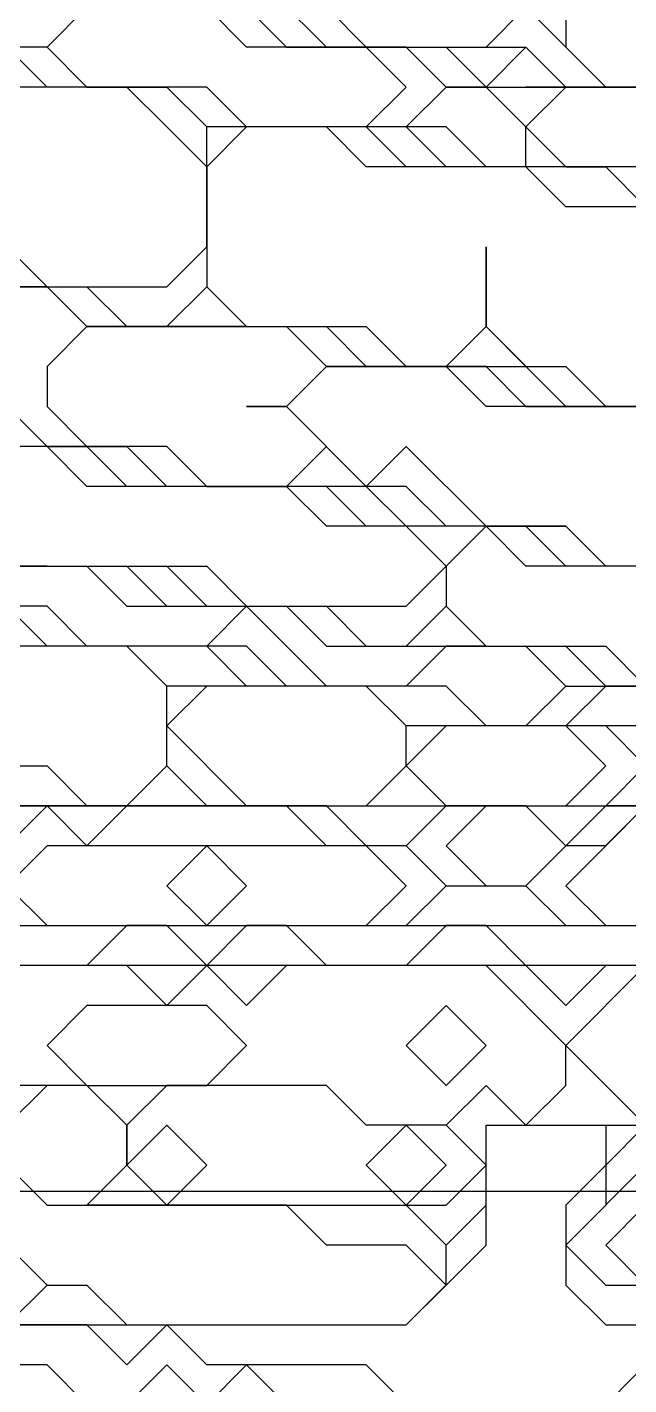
# Model space of a CAD drawing. Extents: x 46 to 224, y 52 to 151.
# Drawn here: x 138.21 to 147.18, y 77.11 to 97.35 of the extents above; entities that cross this region are included whole.
import ezdxf

# ---------------------------------------------------------------- set-up
doc = ezdxf.new("R2010")
doc.units = 0
doc.layers.add('OUTLINE', color=1, linetype='CONTINUOUS')

msp = doc.modelspace()

# ---------------------------------------------------------------- linework, layer by layer
for p, q in [((141.4818, 98.2421), (142.6722, 97.0516)), ((146.2437, 98.2421), (146.2437, 97.0516)), ((139.1008, 97.6468), (138.5056, 97.0516)), ((139.1008, 97.6468), (138.5056, 97.0516)), ((141.4818, 97.0516), (140.8865, 97.6468)), ((141.4818, 97.0516), (140.8865, 97.6468)), ((141.4818, 97.0516), (140.8865, 97.6468)), ((141.4818, 97.6468), (142.077, 97.0516)), ((141.4818, 97.6468), (142.077, 97.0516)), ((141.4818, 97.6468), (142.077, 97.0516)), ((141.4818, 97.6468), (142.077, 97.0516)), ((141.4818, 97.6468), (142.077, 97.0516)), ((142.6722, 97.6468), (143.2675, 97.0516)), ((145.0532, 97.0516), (145.6484, 97.6468)), ((145.0532, 97.0516), (145.6484, 97.6468)), ((145.6484, 97.6468), (146.8389, 96.4564)), ((138.5056, 97.0516), (136.7198, 97.0516)), ((138.5056, 97.0516), (136.7198, 97.0516)), ((138.5056, 96.4564), (137.9103, 97.0516)), ((138.5056, 96.4564), (137.9103, 97.0516)), ((138.5056, 97.0516), (139.1008, 96.4564)), ((139.1008, 96.4564), (138.5056, 97.0516)), ((138.5056, 97.0516), (139.1008, 96.4564)), ((139.1008, 96.4564), (138.5056, 97.0516)), ((143.8627, 97.0516), (141.4818, 97.0516)), ((142.077, 97.0516), (141.4818, 97.0516)), ((142.077, 97.0516), (141.4818, 97.0516)), ((142.077, 97.0516), (144.4579, 97.0516)), ((142.077, 97.0516), (143.8627, 97.0516)), ((142.077, 97.0516), (143.8627, 97.0516)), ((143.2675, 97.0516), (142.077, 97.0516)), ((142.077, 97.0516), (145.6484, 97.0516)), ((142.077, 97.0516), (143.8627, 97.0516)), ((143.2675, 97.0516), (142.077, 97.0516)), ((142.6722, 97.0516), (145.0532, 97.0516)), ((143.8627, 96.4564), (143.2675, 97.0516)), ((143.2675, 97.0516), (145.0532, 97.0516)), ((143.8627, 96.4564), (143.2675, 97.0516)), ((143.8627, 97.0516), (144.4579, 96.4564)), ((143.8627, 97.0516), (144.4579, 96.4564)), ((144.4579, 97.0516), (145.0532, 96.4564)), ((145.0532, 96.4564), (145.6484, 97.0516)), ((145.6484, 97.0516), (146.2437, 96.4564)), ((145.6484, 97.0516), (146.2437, 96.4564)), ((146.2437, 97.0516), (146.8389, 96.4564)), ((139.696, 96.4564), (137.3151, 96.4564)), ((138.5056, 96.4564), (137.9103, 96.4564)), ((139.1008, 96.4564), (138.5056, 96.4564)), ((139.1008, 96.4564), (138.5056, 96.4564)), ((140.2913, 96.4564), (138.5056, 96.4564)), ((140.8865, 96.4564), (139.1008, 96.4564)), ((139.1008, 96.4564), (140.2913, 96.4564)), ((140.2913, 96.4564), (139.1008, 96.4564)), ((140.2913, 96.4564), (139.1008, 96.4564)), ((139.1008, 96.4564), (140.2913, 96.4564)), ((140.2913, 96.4564), (139.1008, 96.4564)), ((140.2913, 95.8611), (139.696, 96.4564)), ((140.8865, 95.8611), (140.2913, 96.4564)), ((140.8865, 95.8611), (140.2913, 96.4564)), ((141.4818, 95.8611), (140.8865, 96.4564)), ((143.2675, 95.8611), (143.8627, 96.4564)), ((143.2675, 95.8611), (143.8627, 96.4564)), ((144.4579, 96.4564), (143.8627, 95.8611)), ((144.4579, 96.4564), (143.8627, 95.8611)), ((144.4579, 96.4564), (147.4341, 96.4564)), ((145.0532, 96.4564), (144.4579, 96.4564)), ((144.4579, 96.4564), (147.4341, 96.4564)), ((145.0532, 96.4564), (144.4579, 96.4564)), ((145.6484, 95.8611), (145.0532, 96.4564)), ((145.6484, 95.8611), (145.0532, 96.4564)), ((145.6484, 96.4564), (146.8389, 96.4564)), ((146.2437, 96.4564), (145.6484, 96.4564)), ((146.2437, 96.4564), (145.6484, 95.8611)), ((146.2437, 96.4564), (145.6484, 95.8611)), ((146.2437, 96.4564), (147.4341, 96.4564)), ((146.8389, 96.4564), (146.2437, 96.4564)), ((147.4341, 96.4564), (146.2437, 96.4564)), ((146.2437, 96.4564), (148.0294, 96.4564)), ((147.4341, 96.4564), (146.2437, 96.4564)), ((146.8389, 96.4564), (148.0294, 96.4564)), ((146.8389, 96.4564), (148.6246, 96.4564)), ((140.8865, 95.2659), (140.2913, 95.8611)), ((143.8627, 95.8611), (140.8865, 95.8611)), ((140.8865, 94.0754), (140.8865, 95.8611)), ((141.4818, 95.8611), (140.8865, 95.2659)), ((141.4818, 95.8611), (140.8865, 95.2659)), ((144.4579, 95.8611), (141.4818, 95.8611)), ((143.2675, 95.8611), (141.4818, 95.8611)), ((142.6722, 95.8611), (141.4818, 95.8611)), ((143.2675, 95.2659), (142.6722, 95.8611)), ((143.8627, 95.8611), (143.2675, 95.8611)), ((143.8627, 95.2659), (143.2675, 95.8611)), ((143.8627, 95.8611), (143.2675, 95.8611)), ((144.4579, 95.2659), (143.8627, 95.8611)), ((145.0532, 95.2659), (144.4579, 95.8611)), ((145.6484, 95.8611), (146.2437, 95.2659)), ((145.6484, 95.2659), (145.6484, 95.8611)), ((145.6484, 95.8611), (146.2437, 95.2659)), ((145.6484, 95.2659), (145.6484, 95.8611)), ((140.8865, 95.2659), (140.8865, 93.4802)), ((140.8865, 94.0754), (140.8865, 95.2659)), ((140.8865, 95.2659), (140.8865, 93.4802)), ((143.8627, 95.2659), (143.2675, 95.2659)), ((144.4579, 95.2659), (143.8627, 95.2659)), ((145.6484, 95.2659), (143.8627, 95.2659)), ((146.8389, 95.2659), (144.4579, 95.2659)), ((146.8389, 95.2659), (144.4579, 95.2659)), ((147.4341, 95.2659), (145.0532, 95.2659)), ((146.8389, 95.2659), (145.6484, 95.2659)), ((146.2437, 94.6707), (145.6484, 95.2659)), ((146.8389, 95.2659), (145.6484, 95.2659)), ((146.2437, 95.2659), (146.8389, 95.2659)), ((146.2437, 95.2659), (146.8389, 95.2659)), ((147.4341, 94.6707), (146.8389, 95.2659)), ((147.4341, 94.6707), (146.8389, 95.2659)), ((148.6246, 94.6707), (146.2437, 94.6707)), ((137.9103, 94.0754), (138.5056, 93.4802)), ((140.2913, 93.4802), (140.8865, 94.0754)), ((140.2913, 93.4802), (140.8865, 94.0754)), ((145.0532, 92.8849), (145.0532, 94.0754)), ((145.0532, 94.0754), (145.0532, 92.8849)), ((145.0532, 92.8849), (145.0532, 94.0754)), ((145.0532, 94.0754), (145.0532, 92.8849)), ((136.7198, 93.4802), (139.1008, 93.4802)), ((136.7198, 93.4802), (138.5056, 93.4802)), ((136.7198, 93.4802), (138.5056, 93.4802)), ((136.7198, 93.4802), (138.5056, 93.4802)), ((138.5056, 93.4802), (137.3151, 93.4802)), ((137.3151, 93.4802), (139.1008, 93.4802)), ((137.9103, 93.4802), (140.2913, 93.4802)), ((138.5056, 93.4802), (139.1008, 92.8849)), ((138.5056, 93.4802), (140.2913, 93.4802)), ((138.5056, 93.4802), (139.1008, 92.8849)), ((139.1008, 93.4802), (139.696, 92.8849)), ((139.1008, 93.4802), (139.696, 92.8849)), ((140.2913, 92.8849), (140.8865, 93.4802)), ((140.8865, 93.4802), (141.4818, 92.8849)), ((140.8865, 93.4802), (141.4818, 92.8849)), ((140.8865, 93.4802), (141.4818, 92.8849)), ((139.1008, 92.8849), (138.5056, 92.2897)), ((139.1008, 92.8849), (138.5056, 92.2897)), ((139.1008, 92.8849), (141.4818, 92.8849)), ((141.4818, 92.8849), (139.1008, 92.8849)), ((139.1008, 92.8849), (141.4818, 92.8849)), ((141.4818, 92.8849), (139.1008, 92.8849)), ((139.696, 92.8849), (142.077, 92.8849)), ((139.696, 92.8849), (141.4818, 92.8849)), ((140.2913, 92.8849), (139.696, 92.8849)), ((139.696, 92.8849), (140.2913, 92.8849)), ((141.4818, 92.8849), (140.2913, 92.8849)), ((141.4818, 92.8849), (142.6722, 92.8849)), ((141.4818, 92.8849), (143.2675, 92.8849)), ((141.4818, 92.8849), (143.2675, 92.8849)), ((142.077, 92.8849), (142.6722, 92.2897)), ((142.6722, 92.8849), (143.2675, 92.2897)), ((143.2675, 92.8849), (143.8627, 92.2897)), ((143.2675, 92.8849), (143.8627, 92.2897)), ((144.4579, 92.2897), (145.0532, 92.8849)), ((144.4579, 92.2897), (145.0532, 92.8849)), ((144.4579, 92.2897), (145.0532, 92.8849)), ((145.0532, 92.8849), (146.2437, 91.6945)), ((145.0532, 92.8849), (145.6484, 92.2897)), ((145.0532, 92.8849), (145.6484, 92.2897)), ((138.5056, 92.2897), (138.5056, 91.6945)), ((138.5056, 92.2897), (138.5056, 91.6945)), ((142.6722, 92.2897), (142.077, 91.6945)), ((142.077, 91.6945), (142.6722, 92.2897)), ((142.6722, 92.2897), (142.077, 91.6945)), ((142.077, 91.6945), (142.6722, 92.2897)), ((142.6722, 92.2897), (145.6484, 92.2897)), ((142.6722, 92.2897), (145.0532, 92.2897)), ((143.2675, 92.2897), (142.6722, 92.2897)), ((144.4579, 92.2897), (142.6722, 92.2897)), ((142.6722, 92.2897), (145.0532, 92.2897)), ((144.4579, 92.2897), (142.6722, 92.2897)), ((142.6722, 92.2897), (145.0532, 92.2897)), ((145.0532, 92.2897), (143.2675, 92.2897)), ((143.2675, 92.2897), (144.4579, 92.2897)), ((143.8627, 92.2897), (144.4579, 92.2897)), ((143.8627, 92.2897), (144.4579, 92.2897)), ((145.0532, 91.6945), (144.4579, 92.2897)), ((145.0532, 91.6945), (144.4579, 92.2897)), ((145.0532, 92.2897), (145.6484, 91.6945)), ((145.0532, 92.2897), (145.6484, 91.6945)), ((145.6484, 92.2897), (146.2437, 91.6945)), ((145.6484, 92.2897), (146.2437, 92.2897)), ((145.6484, 92.2897), (146.2437, 92.2897)), ((146.2437, 92.2897), (146.8389, 91.6945)), ((146.2437, 92.2897), (146.8389, 91.6945)), ((137.9103, 91.6945), (138.5056, 91.0992)), ((138.5056, 91.6945), (139.1008, 91.0992)), ((138.5056, 91.6945), (139.1008, 91.0992)), ((142.077, 91.6945), (141.4818, 91.6945)), ((141.4818, 91.6945), (142.077, 91.6945)), ((142.077, 91.6945), (141.4818, 91.6945)), ((141.4818, 91.6945), (142.077, 91.6945)), ((142.077, 91.6945), (143.2675, 90.504)), ((142.6722, 91.0992), (142.077, 91.6945)), ((142.077, 91.6945), (143.2675, 90.504)), ((142.6722, 91.0992), (142.077, 91.6945)), ((147.4341, 91.6945), (145.0532, 91.6945)), ((147.4341, 91.6945), (145.0532, 91.6945)), ((145.6484, 91.6945), (148.0294, 91.6945)), ((145.6484, 91.6945), (148.0294, 91.6945)), ((146.2437, 91.6945), (148.0294, 91.6945)), ((146.2437, 91.6945), (148.0294, 91.6945)), ((146.8389, 91.6945), (146.2437, 91.6945)), ((146.2437, 91.6945), (149.2198, 91.6945)), ((148.0294, 91.6945), (146.8389, 91.6945)), ((146.8389, 91.6945), (148.6246, 91.6945)), ((146.8389, 91.6945), (148.6246, 91.6945)), ((139.1008, 91.0992), (133.7437, 91.0992)), ((140.2913, 91.0992), (136.7198, 91.0992)), ((139.696, 91.0992), (136.7198, 91.0992)), ((139.696, 91.0992), (136.7198, 91.0992)), ((139.696, 91.0992), (136.7198, 91.0992)), ((139.1008, 91.0992), (137.3151, 91.0992)), ((138.5056, 91.0992), (137.9103, 91.0992)), ((138.5056, 91.0992), (139.1008, 91.0992)), ((139.1008, 90.504), (138.5056, 91.0992)), ((139.1008, 91.0992), (139.696, 91.0992)), ((139.696, 90.504), (139.1008, 91.0992)), ((139.1008, 91.0992), (139.696, 91.0992)), ((140.2913, 90.504), (139.696, 91.0992)), ((140.8865, 90.504), (140.2913, 91.0992)), ((142.077, 90.504), (142.6722, 91.0992)), ((142.077, 90.504), (142.6722, 91.0992)), ((143.2675, 90.504), (143.8627, 91.0992)), ((143.2675, 90.504), (143.8627, 91.0992)), ((143.8627, 91.0992), (145.0532, 89.9088)), ((143.8627, 91.0992), (145.0532, 89.9088)), ((139.696, 90.504), (139.1008, 90.504)), ((140.2913, 90.504), (139.696, 90.504)), ((142.077, 90.504), (139.696, 90.504)), ((140.8865, 90.504), (140.2913, 90.504)), ((142.6722, 90.504), (140.2913, 90.504)), ((141.4818, 90.504), (140.8865, 90.504)), ((143.8627, 90.504), (140.8865, 90.504)), ((140.8865, 90.504), (142.077, 90.504)), ((143.2675, 90.504), (140.8865, 90.504)), ((143.8627, 90.504), (140.8865, 90.504)), ((140.8865, 90.504), (142.077, 90.504)), ((143.8627, 90.504), (141.4818, 90.504)), ((142.6722, 89.9088), (142.077, 90.504)), ((143.2675, 89.9088), (142.6722, 90.504)), ((143.8627, 89.9088), (143.2675, 90.504)), ((144.4579, 89.9088), (143.8627, 90.504)), ((144.4579, 89.9088), (143.8627, 90.504)), ((144.4579, 89.9088), (143.8627, 90.504)), ((143.8627, 89.9088), (142.6722, 89.9088)), ((143.8627, 89.9088), (143.2675, 89.9088)), ((146.2437, 89.9088), (143.8627, 89.9088)), ((144.4579, 89.3135), (143.8627, 89.9088)), ((144.4579, 89.3135), (143.8627, 89.9088)), ((146.2437, 89.9088), (144.4579, 89.9088)), ((146.2437, 89.9088), (144.4579, 89.9088)), ((145.0532, 89.9088), (144.4579, 89.3135)), ((145.0532, 89.9088), (144.4579, 89.3135)), ((146.2437, 89.9088), (144.4579, 89.9088)), ((145.0532, 89.9088), (146.2437, 89.9088)), ((145.6484, 89.9088), (145.0532, 89.9088)), ((145.6484, 89.3135), (145.0532, 89.9088)), ((145.0532, 89.9088), (146.2437, 89.9088)), ((146.2437, 89.3135), (145.6484, 89.9088)), ((146.8389, 89.3135), (146.2437, 89.9088)), ((146.8389, 89.3135), (146.2437, 89.9088)), ((136.7198, 89.3135), (138.5056, 89.3135)), ((137.3151, 89.3135), (139.696, 89.3135)), ((138.5056, 89.3135), (137.3151, 89.3135)), ((137.3151, 89.3135), (139.1008, 89.3135)), ((137.3151, 89.3135), (140.2913, 89.3135)), ((137.3151, 89.3135), (139.1008, 89.3135)), ((137.9103, 89.3135), (140.8865, 89.3135)), ((137.9103, 89.3135), (140.8865, 89.3135)), ((139.1008, 89.3135), (139.696, 88.7183)), ((139.1008, 89.3135), (139.696, 88.7183)), ((139.696, 89.3135), (140.2913, 88.7183)), ((140.2913, 89.3135), (140.8865, 88.7183)), ((140.8865, 89.3135), (141.4818, 88.7183)), ((140.8865, 89.3135), (141.4818, 88.7183)), ((143.8627, 88.7183), (144.4579, 89.3135)), ((143.8627, 88.7183), (144.4579, 89.3135)), ((144.4579, 89.3135), (144.4579, 88.7183)), ((144.4579, 89.3135), (144.4579, 88.7183)), ((146.2437, 89.3135), (145.6484, 89.3135)), ((146.8389, 89.3135), (146.2437, 89.3135)), ((147.4341, 89.3135), (146.2437, 89.3135)), ((149.8151, 89.3135), (146.8389, 89.3135)), ((149.2198, 89.3135), (146.8389, 89.3135)), ((148.6246, 89.3135), (146.8389, 89.3135)), ((138.5056, 88.7183), (136.7198, 88.7183)), ((138.5056, 88.7183), (136.7198, 88.7183)), ((138.5056, 88.123), (137.9103, 88.7183)), ((138.5056, 88.123), (137.9103, 88.7183)), ((139.1008, 88.123), (138.5056, 88.7183)), ((139.1008, 88.123), (138.5056, 88.7183)), ((139.696, 88.7183), (142.077, 88.7183)), ((139.696, 88.7183), (142.077, 88.7183)), ((140.2913, 88.7183), (142.077, 88.7183)), ((141.4818, 88.7183), (140.8865, 88.123)), ((140.8865, 88.7183), (142.6722, 88.7183)), ((141.4818, 88.7183), (140.8865, 88.123)), ((142.6722, 87.5278), (141.4818, 88.7183)), ((141.4818, 88.7183), (143.8627, 88.7183)), ((141.4818, 88.7183), (143.8627, 88.7183)), ((142.6722, 87.5278), (141.4818, 88.7183)), ((142.077, 88.7183), (142.6722, 88.123)), ((142.077, 88.7183), (142.6722, 88.123)), ((142.077, 88.7183), (142.6722, 88.123)), ((142.6722, 88.7183), (143.2675, 88.123)), ((143.8627, 88.123), (144.4579, 88.7183)), ((144.4579, 88.7183), (145.0532, 88.123)), ((144.4579, 88.7183), (145.0532, 88.123)), ((144.4579, 88.7183), (145.0532, 88.123)), ((139.696, 88.123), (136.7198, 88.123)), ((138.5056, 88.123), (137.9103, 88.123)), ((139.1008, 88.123), (138.5056, 88.123)), ((139.1008, 88.123), (138.5056, 88.123)), ((139.696, 88.123), (138.5056, 88.123)), ((141.4818, 88.123), (139.1008, 88.123)), ((140.8865, 88.123), (139.1008, 88.123)), ((140.8865, 88.123), (139.1008, 88.123)), ((140.8865, 88.123), (139.1008, 88.123)), ((140.2913, 87.5278), (139.696, 88.123)), ((140.2913, 87.5278), (139.696, 88.123)), ((141.4818, 87.5278), (140.8865, 88.123)), ((142.077, 87.5278), (141.4818, 88.123)), ((142.6722, 88.123), (145.6484, 88.123)), ((142.6722, 88.123), (145.0532, 88.123)), ((142.6722, 88.123), (145.0532, 88.123)), ((143.2675, 88.123), (143.8627, 88.123)), ((144.4579, 88.123), (143.8627, 87.5278)), ((144.4579, 88.123), (143.8627, 87.5278)), ((145.0532, 88.123), (144.4579, 88.123)), ((145.0532, 88.123), (144.4579, 88.123)), ((145.0532, 88.123), (146.2437, 88.123)), ((145.0532, 88.123), (146.8389, 88.123)), ((145.0532, 88.123), (146.8389, 88.123)), ((145.6484, 88.123), (146.2437, 87.5278)), ((146.2437, 88.123), (146.8389, 87.5278)), ((146.8389, 88.123), (147.4341, 87.5278)), ((146.8389, 88.123), (147.4341, 87.5278)), ((143.2675, 87.5278), (140.2913, 87.5278)), ((140.2913, 86.9326), (140.2913, 87.5278)), ((140.8865, 87.5278), (140.2913, 86.9326)), ((143.2675, 87.5278), (140.8865, 87.5278)), ((144.4579, 87.5278), (141.4818, 87.5278)), ((144.4579, 87.5278), (142.077, 87.5278)), ((143.8627, 87.5278), (142.6722, 87.5278)), ((143.8627, 87.5278), (142.6722, 87.5278)), ((143.8627, 86.9326), (143.2675, 87.5278)), ((143.8627, 86.9326), (143.2675, 87.5278)), ((145.0532, 86.9326), (144.4579, 87.5278)), ((145.0532, 86.9326), (144.4579, 87.5278)), ((145.6484, 86.9326), (146.2437, 87.5278)), ((145.6484, 86.9326), (146.2437, 87.5278)), ((146.2437, 87.5278), (148.6246, 87.5278)), ((146.2437, 87.5278), (148.6246, 87.5278)), ((146.8389, 87.5278), (146.2437, 86.9326)), ((146.2437, 87.5278), (148.6246, 87.5278)), ((146.8389, 87.5278), (146.2437, 86.9326)), ((148.6246, 87.5278), (146.8389, 87.5278)), ((146.8389, 87.5278), (149.2198, 87.5278)), ((148.6246, 87.5278), (146.8389, 87.5278)), ((140.2913, 86.3373), (140.2913, 86.9326)), ((140.2913, 86.9326), (141.4818, 85.7421)), ((146.8389, 86.9326), (143.8627, 86.9326)), ((143.8627, 86.3373), (143.8627, 86.9326)), ((144.4579, 86.9326), (143.8627, 86.3373)), ((146.2437, 86.9326), (144.4579, 86.9326)), ((147.4341, 86.9326), (145.0532, 86.9326)), ((146.8389, 86.9326), (145.0532, 86.9326)), ((146.2437, 86.9326), (145.6484, 86.9326)), ((146.2437, 86.9326), (145.6484, 86.9326)), ((146.8389, 86.3373), (146.2437, 86.9326)), ((147.4341, 86.3373), (146.8389, 86.9326)), ((147.4341, 86.3373), (146.8389, 86.9326)), ((137.3151, 86.3373), (138.5056, 86.3373)), ((138.5056, 86.3373), (139.1008, 85.7421)), ((139.696, 85.7421), (140.2913, 86.3373)), ((139.696, 85.7421), (140.2913, 86.3373)), ((140.2913, 86.3373), (140.8865, 85.7421)), ((143.2675, 85.7421), (143.8627, 86.3373)), ((143.8627, 86.3373), (144.4579, 85.7421)), ((146.2437, 85.7421), (146.8389, 86.3373)), ((146.8389, 85.7421), (147.4341, 86.3373)), ((146.8389, 85.7421), (147.4341, 86.3373)), ((142.6722, 85.7421), (136.7198, 85.7421)), ((136.7198, 85.7421), (161.7198, 85.7421)), ((142.6722, 85.7421), (136.7198, 85.7421)), ((136.7198, 85.7421), (161.7198, 85.7421)), ((137.3151, 85.7421), (147.4341, 85.7421)), ((137.3151, 85.7421), (155.1722, 85.7421)), ((137.3151, 85.7421), (152.7913, 85.7421)), ((137.3151, 85.7421), (152.7913, 85.7421)), ((138.5056, 85.7421), (137.9103, 85.1468)), ((137.9103, 85.7421), (146.8389, 85.7421)), ((137.9103, 85.7421), (139.696, 85.7421)), ((139.1008, 85.1468), (138.5056, 85.7421)), ((139.696, 85.7421), (139.1008, 85.1468)), ((139.1008, 85.7421), (139.696, 85.7421)), ((142.077, 85.7421), (139.696, 85.7421)), ((140.8865, 85.7421), (146.8389, 85.7421)), ((141.4818, 85.7421), (143.2675, 85.7421)), ((142.6722, 85.1468), (142.077, 85.7421)), ((143.2675, 85.1468), (142.6722, 85.7421)), ((143.2675, 85.1468), (142.6722, 85.7421)), ((144.4579, 85.7421), (143.8627, 85.1468)), ((144.4579, 85.7421), (143.8627, 85.1468)), ((144.4579, 85.7421), (143.8627, 85.1468)), ((145.0532, 85.7421), (144.4579, 85.1468)), ((145.6484, 85.7421), (144.4579, 85.7421)), ((145.6484, 85.7421), (144.4579, 85.7421)), ((145.6484, 85.7421), (144.4579, 85.7421)), ((145.0532, 85.7421), (144.4579, 85.1468)), ((145.0532, 85.7421), (144.4579, 85.1468)), ((144.4579, 85.7421), (146.2437, 85.7421)), ((145.0532, 85.7421), (144.4579, 85.1468)), ((145.6484, 85.7421), (145.0532, 85.7421)), ((145.6484, 85.7421), (145.0532, 85.7421)), ((145.6484, 85.7421), (145.0532, 85.7421)), ((145.6484, 85.7421), (145.0532, 85.7421)), ((146.2437, 85.1468), (145.6484, 85.7421)), ((146.2437, 85.1468), (145.6484, 85.7421)), ((146.2437, 85.1468), (145.6484, 85.7421)), ((146.2437, 85.1468), (145.6484, 85.7421)), ((146.2437, 85.1468), (145.6484, 85.7421)), ((146.2437, 85.1468), (145.6484, 85.7421)), ((146.2437, 85.1468), (145.6484, 85.7421)), ((146.8389, 85.7421), (146.2437, 85.1468)), ((146.8389, 85.7421), (146.2437, 85.1468)), ((147.4341, 85.7421), (146.2437, 84.5516)), ((147.4341, 85.7421), (146.2437, 84.5516)), ((154.577, 85.7421), (146.8389, 85.7421)), ((154.577, 85.7421), (146.8389, 85.7421)), ((147.4341, 85.7421), (146.8389, 85.1468)), ((138.5056, 85.1468), (137.9103, 84.5516)), ((138.5056, 85.1468), (137.9103, 84.5516)), ((143.2675, 85.1468), (138.5056, 85.1468)), ((143.2675, 85.1468), (138.5056, 85.1468)), ((140.8865, 85.1468), (140.2913, 84.5516)), ((141.4818, 84.5516), (140.8865, 85.1468)), ((143.8627, 85.1468), (142.6722, 85.1468)), ((143.8627, 85.1468), (143.2675, 85.1468)), ((143.8627, 85.1468), (143.2675, 85.1468)), ((143.8627, 84.5516), (143.2675, 85.1468)), ((143.8627, 84.5516), (143.2675, 85.1468)), ((144.4579, 84.5516), (143.8627, 85.1468)), ((143.8627, 85.1468), (144.4579, 84.5516)), ((144.4579, 85.1468), (145.0532, 84.5516)), ((144.4579, 85.1468), (145.0532, 84.5516)), ((144.4579, 85.1468), (145.0532, 84.5516)), ((144.4579, 85.1468), (145.0532, 84.5516)), ((145.6484, 84.5516), (146.2437, 85.1468)), ((145.6484, 84.5516), (146.2437, 85.1468)), ((146.2437, 85.1468), (145.6484, 84.5516)), ((145.6484, 84.5516), (146.2437, 85.1468)), ((145.6484, 84.5516), (146.2437, 85.1468)), ((145.6484, 84.5516), (146.2437, 85.1468)), ((146.8389, 85.1468), (146.2437, 85.1468)), ((137.9103, 84.5516), (138.5056, 83.9564)), ((137.9103, 84.5516), (138.5056, 83.9564)), ((140.2913, 84.5516), (140.8865, 83.9564)), ((140.8865, 83.9564), (141.4818, 84.5516)), ((143.2675, 83.9564), (143.8627, 84.5516)), ((143.2675, 83.9564), (143.8627, 84.5516)), ((143.8627, 83.9564), (144.4579, 84.5516)), ((144.4579, 84.5516), (145.6484, 84.5516)), ((145.0532, 84.5516), (145.6484, 84.5516)), ((145.0532, 84.5516), (145.6484, 84.5516)), ((145.0532, 84.5516), (145.6484, 84.5516)), ((145.0532, 84.5516), (145.6484, 84.5516)), ((145.6484, 84.5516), (146.2437, 83.9564)), ((146.2437, 84.5516), (146.8389, 83.9564)), ((146.2437, 84.5516), (146.8389, 83.9564)), ((136.7198, 83.9564), (162.3151, 83.9564)), ((136.7198, 83.9564), (162.3151, 83.9564)), ((136.7198, 83.9564), (143.8627, 83.9564)), ((138.5056, 83.9564), (143.2675, 83.9564)), ((138.5056, 83.9564), (143.2675, 83.9564)), ((139.696, 83.9564), (139.1008, 83.3611)), ((139.696, 83.9564), (139.1008, 83.3611)), ((140.2913, 83.9564), (139.696, 83.9564)), ((140.2913, 83.9564), (139.696, 83.9564)), ((140.8865, 83.3611), (140.2913, 83.9564)), ((140.8865, 83.3611), (140.2913, 83.9564)), ((141.4818, 83.9564), (140.8865, 83.3611)), ((141.4818, 83.9564), (140.8865, 83.3611)), ((142.077, 83.9564), (141.4818, 83.9564)), ((142.077, 83.9564), (141.4818, 83.9564)), ((142.6722, 83.3611), (142.077, 83.9564)), ((142.6722, 83.3611), (142.077, 83.9564)), ((144.4579, 83.9564), (143.8627, 83.3611)), ((144.4579, 83.9564), (143.8627, 83.3611)), ((145.0532, 83.9564), (144.4579, 83.9564)), ((145.0532, 83.9564), (144.4579, 83.9564)), ((145.6484, 83.3611), (145.0532, 83.9564)), ((145.6484, 83.3611), (145.0532, 83.9564)), ((146.2437, 83.9564), (161.7198, 83.9564)), ((146.8389, 83.9564), (161.7198, 83.9564)), ((146.8389, 83.9564), (161.7198, 83.9564)), ((145.6484, 83.3611), (126.6008, 83.3611)), ((139.696, 83.3611), (136.7198, 83.3611)), ((139.696, 83.3611), (136.7198, 83.3611)), ((139.1008, 83.3611), (137.9103, 83.3611)), ((139.1008, 83.3611), (137.9103, 83.3611)), ((140.2913, 82.7659), (139.696, 83.3611)), ((140.2913, 82.7659), (139.696, 83.3611)), ((140.8865, 83.3611), (140.2913, 82.7659)), ((140.8865, 83.3611), (140.2913, 82.7659)), ((141.4818, 82.7659), (140.8865, 83.3611)), ((141.4818, 82.7659), (140.8865, 83.3611)), ((142.077, 83.3611), (141.4818, 82.7659)), ((142.077, 83.3611), (141.4818, 82.7659)), ((145.0532, 83.3611), (142.077, 83.3611)), ((145.0532, 83.3611), (142.077, 83.3611)), ((143.8627, 83.3611), (142.6722, 83.3611)), ((143.8627, 83.3611), (142.6722, 83.3611)), ((146.2437, 82.1707), (145.0532, 83.3611)), ((146.2437, 82.1707), (145.0532, 83.3611)), ((148.6246, 83.3611), (145.6484, 83.3611)), ((148.6246, 83.3611), (145.6484, 83.3611)), ((146.2437, 82.7659), (145.6484, 83.3611)), ((146.8389, 83.3611), (146.2437, 82.7659)), ((147.4341, 83.3611), (146.2437, 82.1707)), ((147.4341, 83.3611), (146.2437, 82.1707)), ((164.696, 83.3611), (146.8389, 83.3611)), ((139.1008, 82.7659), (138.5056, 82.1707)), ((140.8865, 82.7659), (139.1008, 82.7659)), ((141.4818, 82.1707), (140.8865, 82.7659)), ((144.4579, 82.7659), (143.8627, 82.1707)), ((145.0532, 82.1707), (144.4579, 82.7659)), ((138.5056, 82.1707), (139.1008, 81.5754)), ((140.8865, 81.5754), (141.4818, 82.1707)), ((143.8627, 82.1707), (144.4579, 81.5754)), ((144.4579, 81.5754), (145.0532, 82.1707)), ((146.2437, 81.5754), (146.2437, 82.1707)), ((146.2437, 82.1707), (147.4341, 80.9802)), ((146.2437, 81.5754), (146.2437, 82.1707)), ((146.2437, 82.1707), (147.4341, 80.9802)), ((139.1008, 81.5754), (137.9103, 81.5754)), ((138.5056, 81.5754), (137.9103, 80.9802)), ((139.1008, 81.5754), (138.5056, 81.5754)), ((139.1008, 81.5754), (140.8865, 81.5754)), ((139.696, 80.9802), (139.1008, 81.5754)), ((139.696, 80.9802), (139.1008, 81.5754)), ((140.2913, 81.5754), (139.696, 80.9802)), ((140.2913, 81.5754), (139.696, 80.9802)), ((142.6722, 81.5754), (140.2913, 81.5754)), ((142.6722, 81.5754), (140.2913, 81.5754)), ((143.2675, 80.9802), (142.6722, 81.5754)), ((143.2675, 80.9802), (142.6722, 81.5754)), ((144.4579, 80.9802), (145.0532, 81.5754)), ((144.4579, 80.9802), (145.0532, 81.5754)), ((145.0532, 81.5754), (145.6484, 80.9802)), ((145.0532, 81.5754), (145.6484, 80.9802)), ((145.6484, 80.9802), (146.2437, 81.5754)), ((145.6484, 80.9802), (146.2437, 81.5754)), ((137.3151, 80.9802), (138.5056, 79.7897)), ((139.696, 80.3849), (139.696, 80.9802)), ((139.696, 80.9802), (139.696, 80.3849)), ((140.2913, 80.9802), (139.696, 80.3849)), ((140.8865, 80.3849), (140.2913, 80.9802)), ((144.4579, 80.9802), (143.2675, 80.9802)), ((143.8627, 80.9802), (143.2675, 80.9802)), ((143.8627, 80.9802), (143.2675, 80.3849)), ((144.4579, 80.9802), (143.8627, 80.9802)), ((144.4579, 80.3849), (143.8627, 80.9802)), ((145.0532, 80.3849), (144.4579, 80.9802)), ((145.0532, 80.3849), (144.4579, 80.9802)), ((145.0532, 80.3849), (144.4579, 80.9802)), ((145.0532, 80.3849), (144.4579, 80.9802)), ((145.0532, 79.1945), (145.0532, 80.9802)), ((145.0532, 80.9802), (146.8389, 80.9802)), ((145.0532, 79.1945), (145.0532, 80.9802)), ((145.0532, 80.9802), (146.8389, 80.9802)), ((145.0532, 79.7897), (145.0532, 80.9802)), ((145.0532, 80.9802), (150.4103, 80.9802)), ((146.8389, 80.9802), (146.8389, 80.3849)), ((146.8389, 80.9802), (146.8389, 80.3849)), ((147.4341, 80.9802), (146.8389, 80.3849)), ((147.4341, 80.9802), (146.8389, 80.3849)), ((147.4341, 80.9802), (146.8389, 80.3849)), ((137.9103, 80.3849), (138.5056, 79.7897)), ((139.1008, 79.7897), (139.696, 80.3849)), ((139.696, 80.3849), (140.2913, 79.7897)), ((139.696, 80.3849), (140.2913, 79.7897)), ((140.2913, 79.7897), (140.8865, 80.3849)), ((143.2675, 80.3849), (143.8627, 79.7897)), ((143.8627, 79.7897), (144.4579, 80.3849)), ((144.4579, 79.7897), (145.0532, 80.3849)), ((144.4579, 79.7897), (145.0532, 80.3849)), ((145.0532, 79.7897), (145.0532, 80.3849)), ((145.0532, 79.7897), (145.0532, 80.3849)), ((147.4341, 80.3849), (146.2437, 79.1945)), ((146.8389, 80.3849), (146.2437, 79.7897)), ((146.8389, 80.3849), (146.2437, 79.7897)), ((146.8389, 80.3849), (146.8389, 79.7897)), ((146.8389, 80.3849), (146.8389, 79.7897)), ((146.8389, 80.3849), (146.8389, 79.7897)), ((138.5056, 79.7897), (144.4579, 79.7897)), ((138.5056, 79.7897), (139.1008, 79.7897)), ((142.077, 79.7897), (139.1008, 79.7897)), ((139.1008, 79.7897), (143.8627, 79.7897)), ((142.077, 79.7897), (139.1008, 79.7897)), ((139.1008, 79.7897), (143.8627, 79.7897)), ((140.2913, 79.7897), (144.4579, 79.7897)), ((142.6722, 79.1945), (142.077, 79.7897)), ((142.6722, 79.1945), (142.077, 79.7897)), ((143.8627, 79.7897), (144.4579, 79.1945)), ((143.8627, 79.7897), (144.4579, 79.1945)), ((144.4579, 79.1945), (145.0532, 79.7897)), ((144.4579, 79.1945), (145.0532, 79.7897)), ((144.4579, 79.1945), (145.0532, 79.7897)), ((146.2437, 79.7897), (146.2437, 78.5992)), ((146.2437, 79.7897), (146.2437, 78.5992)), ((146.8389, 79.7897), (146.2437, 79.1945)), ((146.8389, 79.7897), (146.2437, 79.1945)), ((146.8389, 79.7897), (146.2437, 79.1945)), ((147.4341, 79.7897), (146.8389, 79.1945)), ((147.4341, 79.7897), (146.8389, 79.1945)), ((147.4341, 79.7897), (146.8389, 79.1945)), ((138.5056, 78.5992), (137.9103, 79.1945)), ((143.8627, 79.1945), (142.6722, 79.1945)), ((143.8627, 79.1945), (142.6722, 79.1945)), ((143.8627, 78.004), (145.0532, 79.1945)), ((143.8627, 78.004), (145.0532, 79.1945)), ((144.4579, 78.5992), (143.8627, 79.1945)), ((144.4579, 78.5992), (143.8627, 79.1945)), ((144.4579, 78.5992), (144.4579, 79.1945)), ((146.2437, 79.1945), (146.8389, 78.5992)), ((146.2437, 79.1945), (146.8389, 78.5992)), ((146.2437, 79.1945), (146.8389, 78.5992)), ((146.2437, 79.1945), (146.8389, 78.5992)), ((146.8389, 79.1945), (147.4341, 78.5992)), ((146.8389, 79.1945), (147.4341, 78.5992)), ((146.8389, 79.1945), (147.4341, 78.5992)), ((137.9103, 78.004), (138.5056, 78.5992)), ((137.9103, 78.004), (138.5056, 78.5992)), ((137.9103, 78.004), (138.5056, 78.5992)), ((138.5056, 78.5992), (139.1008, 78.5992)), ((138.5056, 78.5992), (139.1008, 78.5992)), ((139.1008, 78.5992), (139.696, 78.004)), ((139.1008, 78.5992), (139.696, 78.004)), ((143.8627, 78.004), (144.4579, 78.5992)), ((143.8627, 78.004), (144.4579, 78.5992)), ((143.8627, 78.004), (144.4579, 78.5992)), ((146.2437, 78.5992), (146.8389, 78.004)), ((146.2437, 78.5992), (146.8389, 78.004)), ((146.8389, 78.5992), (148.0294, 78.5992)), ((146.8389, 78.5992), (147.4341, 78.5992)), ((146.8389, 78.5992), (147.4341, 78.5992)), ((146.8389, 78.5992), (147.4341, 78.5992)), ((127.7913, 78.004), (143.8627, 78.004)), ((127.7913, 78.004), (143.8627, 78.004)), ((139.1008, 78.004), (136.7198, 78.004)), ((139.1008, 78.004), (136.7198, 78.004)), ((137.3151, 78.004), (143.8627, 78.004)), ((139.696, 77.4088), (139.1008, 78.004)), ((139.696, 77.4088), (139.1008, 78.004)), ((140.2913, 78.004), (139.696, 77.4088)), ((140.2913, 78.004), (139.696, 77.4088)), ((139.696, 78.004), (143.8627, 78.004)), ((139.696, 78.004), (143.8627, 78.004)), ((140.8865, 77.4088), (140.2913, 78.004)), ((140.8865, 77.4088), (140.2913, 78.004)), ((146.8389, 78.004), (159.9341, 78.004)), ((146.8389, 78.004), (159.9341, 78.004)), ((138.5056, 77.4088), (137.3151, 77.4088)), ((139.1008, 76.8135), (138.5056, 77.4088)), ((140.2913, 77.4088), (139.696, 76.8135)), ((140.8865, 76.8135), (140.2913, 77.4088)), ((143.2675, 77.4088), (140.8865, 77.4088)), ((143.2675, 77.4088), (140.8865, 77.4088)), ((141.4818, 77.4088), (140.8865, 76.8135)), ((142.077, 76.8135), (141.4818, 77.4088)), ((143.8627, 76.8135), (143.2675, 77.4088)), ((143.8627, 76.8135), (143.2675, 77.4088)), ((147.4341, 77.4088), (146.2437, 76.2183)), ((147.4341, 77.4088), (146.2437, 76.2183))]:
    msp.add_line(p, q)
at = {"layer": 'OUTLINE', "color": 1}
msp.add_line((50, 80), (220, 80), dxfattribs=at)

doc.saveas('drawing.dxf')
